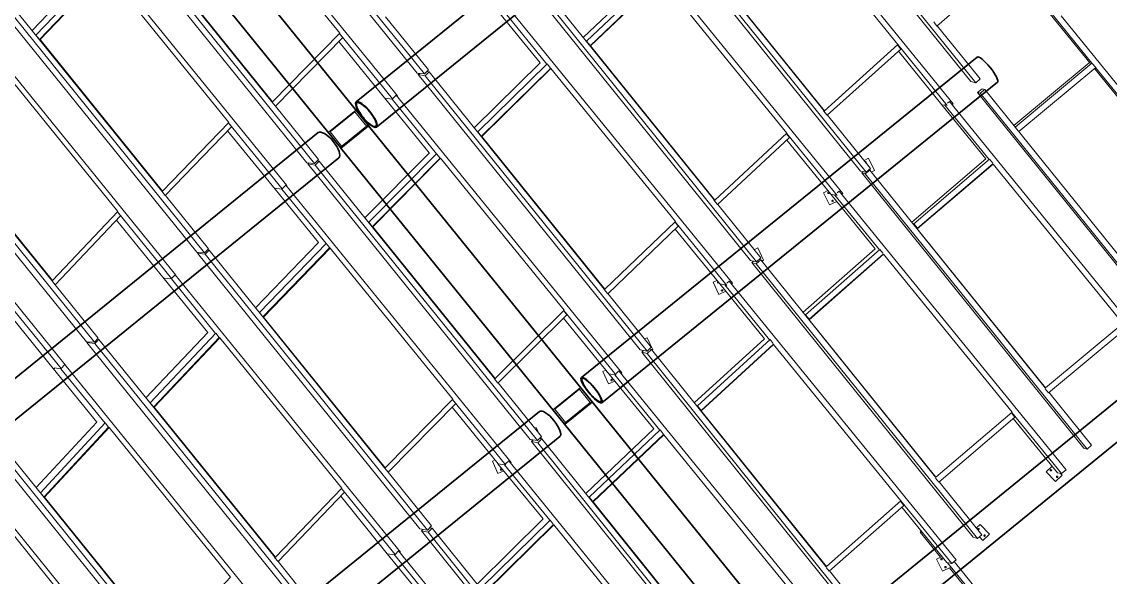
# Model space of a CAD drawing. Header units: millimetres. Extents: x 834681283 to 835686922, y 817551134 to 819407044.
# Drawn here: x 835607370 to 835616546, y 818158171 to 818162853 of the extents above; entities that cross this region are included whole.
import ezdxf

# ---------------------------------------------------------------- set-up
doc = ezdxf.new("R2010")
doc.units = ezdxf.units.MM
doc.header["$LTSCALE"] = 1200
doc.header["$MEASUREMENT"] = 0
doc.linetypes.add('P01-MAGP-P-RF$0$P01_MS_01_N1-FloorPlan-PART2OFUPPERROOFSETTINGOUT$0$BH DASHED2', pattern=[3, 2, -1])
doc.linetypes.add('P01-MAGP-P-RF$0$PHANTOM', pattern=[2.5, 1.25, -0.25, 0.25, -0.25, 0.25, -0.25])
for name, color, linetype, lineweight in [('P01-MAGP-P-RF$0$MMH053__', 253, 'P01-MAGP-P-RF$0$PHANTOM', 40), ('P01-MAGP-P-RF$0$P01_MS_01_N1-FloorPlan-PART2OFUPPERROOFSETTINGOUT$0$S-BEAM', 253, 'Continuous', 35), ('P01-MAGP-P-RF$0$P01_MS_01_N1-FloorPlan-PART2OFUPPERROOFSETTINGOUT$0$S-BEAM-HIDN', 253, 'P01-MAGP-P-RF$0$P01_MS_01_N1-FloorPlan-PART2OFUPPERROOFSETTINGOUT$0$BH DASHED2', 18), ('P01-MAGP-P-RF$0$ROOF MESH HALF TONE$0$A-GENM', 253, 'Continuous', 9), ('P01-MAGP-P-RF$0$ROOF MESH HALF TONE$0$A-GLAZ', 253, 'Continuous', 9)]:
    doc.layers.add(name, color=color, linetype=linetype, lineweight=lineweight)

# ---------------------------------------------------------------- blocks, each defined once
blk = doc.blocks.new('P01-MAGP-P-RF$0$P01_MS_01_N1-FloorPlan-PART2OFUPPERROOFSETTINGOUT$0$Circular Hollow Sections - CHS273x10_PSB97-8463233-PART 2 OF  UPPER ROOF SETTING OUT')
at = {"layer": 'P01-MAGP-P-RF$0$P01_MS_01_N1-FloorPlan-PART2OFUPPERROOFSETTINGOUT$0$S-BEAM'}
for p, q in [((83992, 47469.2), (80483.2, 45012.3)), ((80639.7, 44788.7), (84148.6, 47245.6))]:
    blk.add_line(p, q, dxfattribs=at)
for centre, major_axis, start_param, end_param in [((84070.3, 47357.4), (-78.3, 111.8), 3.141593, 6.283185), ((80561.5, 44900.5), (-78.3, 111.8), 0, 3.141593), ((80561.5, 44900.5), (-72.6, 103.6), 0, 3.141593), ((80561.5, 44900.5), (-78.3, 111.8), 3.141593, 6.283185), ((80561.5, 44900.5), (-72.6, 103.6), 3.141593, 6.283185)]:
    blk.add_ellipse(centre, major_axis=major_axis, ratio=0.284415, start_param=start_param, end_param=end_param, dxfattribs=at)
blk = doc.blocks.new('P01-MAGP-P-RF$0$P01_MS_01_N1-FloorPlan-PART2OFUPPERROOFSETTINGOUT$0$Circular Hollow Sections - CHS273x10_PSB97-8453365-PART 2 OF  UPPER ROOF SETTING OUT')
at = {"layer": 'P01-MAGP-P-RF$0$P01_MS_01_N1-FloorPlan-PART2OFUPPERROOFSETTINGOUT$0$S-BEAM'}
for p, q in [((78426.7, 47234.7), (71416.9, 42326.4)), ((71573.5, 42102.7), (78583.3, 47011.1))]:
    blk.add_line(p, q, dxfattribs=at)
for centre, major_axis, start_param, end_param in [((78505, 47122.9), (-78.3, 111.8), 3.141593, 6.283185), ((71495.2, 42214.6), (-78.3, 111.8), 0, 3.141593), ((71495.2, 42214.6), (-72.6, 103.6), 0, 3.141593), ((71495.2, 42214.6), (-78.3, 111.8), 3.141593, 6.283185), ((71495.2, 42214.6), (-72.6, 103.6), 3.141593, 6.283185)]:
    blk.add_ellipse(centre, major_axis=major_axis, ratio=0.39179, start_param=start_param, end_param=end_param, dxfattribs=at)
blk = doc.blocks.new('P01-MAGP-P-RF$0$P01_MS_01_N1-FloorPlan-PART2OFUPPERROOFSETTINGOUT$0$Circular Hollow Sections - CHS273x10_PSB97-8463194-PART 2 OF  UPPER ROOF SETTING OUT')
at = {"layer": 'P01-MAGP-P-RF$0$P01_MS_01_N1-FloorPlan-PART2OFUPPERROOFSETTINGOUT$0$S-BEAM'}
for p, q in [((85730.7, 45024.4), (82215.2, 42562.8)), ((82371.8, 42339.2), (85887.3, 44800.8))]:
    blk.add_line(p, q, dxfattribs=at)
for centre, major_axis, start_param, end_param in [((85809, 44912.6), (-78.3, 111.8), 3.141593, 6.283185), ((82293.5, 42451), (-78.3, 111.8), 0, 3.141593), ((82293.5, 42451), (-72.6, 103.6), 0, 3.141593), ((82293.5, 42451), (-78.3, 111.8), 3.141593, 6.283185), ((82293.5, 42451), (-72.6, 103.6), 3.141593, 6.283185)]:
    blk.add_ellipse(centre, major_axis=major_axis, ratio=0.228255, start_param=start_param, end_param=end_param, dxfattribs=at)
blk = doc.blocks.new('P01-MAGP-P-RF$0$P01_MS_01_N1-FloorPlan-PART2OFUPPERROOFSETTINGOUT$0$Circular Hollow Sections - CHS273x10_PSB97-8462802-PART 2 OF  UPPER ROOF SETTING OUT')
at = {"layer": 'P01-MAGP-P-RF$0$P01_MS_01_N1-FloorPlan-PART2OFUPPERROOFSETTINGOUT$0$S-BEAM'}
for p, q in [((81842.9, 42302.1), (78372.3, 39872)), ((78528.9, 39648.3), (81999.4, 42078.5))]:
    blk.add_line(p, q, dxfattribs=at)
for centre, major_axis, start_param, end_param in [((81921.2, 42190.3), (-78.3, 111.8), 3.141593, 6.283185), ((78450.6, 39760.1), (-78.3, 111.8), 0, 0.348256), ((78450.6, 39760.1), (-72.6, 103.6), 0, 0.256199), ((78450.6, 39760.1), (-78.3, 111.8), 3.141593, 6.283185), ((78450.6, 39760.1), (-72.6, 103.6), 3.141593, 6.283185), ((78450.6, 39760.1), (-78.3, 111.8), 2.793336, 3.141593), ((78450.6, 39760.1), (-72.6, 103.6), 2.885393, 3.141593)]:
    blk.add_ellipse(centre, major_axis=major_axis, ratio=0.343335, start_param=start_param, end_param=end_param, dxfattribs=at)
at = {"layer": 'P01-MAGP-P-RF$0$P01_MS_01_N1-FloorPlan-PART2OFUPPERROOFSETTINGOUT$0$S-BEAM-HIDN'}
for major_axis, start_param, end_param in [((-78.3, 111.8), 0.348621, 2.792972), ((-72.6, 103.6), 0.256593, 2.885)]:
    blk.add_ellipse((78450.6, 39760.1), major_axis=major_axis, ratio=0.343335, start_param=start_param, end_param=end_param, dxfattribs=at)
blk = doc.blocks.new('P01-MAGP-P-RF$0$P01_MS_01_N1-FloorPlan-PART2OFUPPERROOFSETTINGOUT$0$Circular Hollow Sections - CHS273x10_PSB97-8462841-PART 2 OF  UPPER ROOF SETTING OUT')
at = {"layer": 'P01-MAGP-P-RF$0$P01_MS_01_N1-FloorPlan-PART2OFUPPERROOFSETTINGOUT$0$S-BEAM'}
for p, q in [((80146.7, 44776.8), (76650.4, 42328.6)), ((76807, 42105), (80303.3, 44553.1))]:
    blk.add_line(p, q, dxfattribs=at)
for centre, major_axis, start_param, end_param in [((80225, 44664.9), (-78.3, 111.8), 3.141593, 6.283185), ((76728.7, 42216.8), (-78.3, 111.8), 0, 0.285599), ((76728.7, 42216.8), (-72.6, 103.6), 0, 0.185122), ((76728.7, 42216.8), (-78.3, 111.8), 3.141593, 6.283185), ((76728.7, 42216.8), (-72.6, 103.6), 3.141593, 6.283185), ((76728.7, 42216.8), (-78.3, 111.8), 2.855993, 3.141593), ((76728.7, 42216.8), (-72.6, 103.6), 2.95647, 3.141593)]:
    blk.add_ellipse(centre, major_axis=major_axis, ratio=0.371391, start_param=start_param, end_param=end_param, dxfattribs=at)
at = {"layer": 'P01-MAGP-P-RF$0$P01_MS_01_N1-FloorPlan-PART2OFUPPERROOFSETTINGOUT$0$S-BEAM-HIDN'}
for major_axis, start_param, end_param in [((-78.3, 111.8), 0.285599, 2.855993), ((-72.6, 103.6), 0.185516, 2.956077)]:
    blk.add_ellipse((76728.7, 42216.8), major_axis=major_axis, ratio=0.371391, start_param=start_param, end_param=end_param, dxfattribs=at)
blk = doc.blocks.new('P01-MAGP-P-RF$0$ROOF MESH HALF TONE')
at = {"layer": 'P01-MAGP-P-RF$0$ROOF MESH HALF TONE$0$A-GENM', "lineweight": 5}
for p, q in [((84720.6, 44221.8), (84758.7, 44237.4)), ((84758.7, 44237.4), (84802.1, 44131.6)), ((84802.1, 44131.6), (84774.7, 44120.4)), ((84360, 43974.1), (84398.6, 43989.5)), ((84402.4, 43867.9), (84360, 43974.1)), ((84465.8, 43893.3), (84402.4, 43867.9)), ((83744.4, 43536.3), (83775.1, 43548.4)), ((83775.1, 43548.4), (83816.9, 43442)), ((83816.9, 43442), (83800.1, 43435.4)), ((83379.3, 43287.2), (83412.4, 43299.9)), ((83420.3, 43180.5), (83379.3, 43287.2)), ((83479.9, 43203.4), (83420.3, 43180.5)), ((82768.3, 42850.6), (82791.2, 42859.2)), ((82791.2, 42859.2), (82831.7, 42752.4)), ((82750.7, 42751.2), (82749.6, 42754.1)), ((82831.7, 42752.4), (82825.7, 42750.1)), ((82398.4, 42600.1), (82425.4, 42610.2)), ((82438.4, 42493), (82398.4, 42600.1)), ((82493.7, 42513.7), (82438.4, 42493)), ((81792, 42164.5), (81806.9, 42170.1)), ((81806.9, 42170.1), (81828.3, 42112.5)), ((81766.4, 42060.1), (81763.3, 42068.5)), ((81838.5, 42085.1), (81843.9, 42070.4)), ((81417.4, 41912.9), (81439.7, 41921)), ((81456.7, 41805.5), (81417.4, 41912.9)), ((81507.8, 41824.2), (81456.7, 41805.5)), ((86068, 41497.3), (86121.8, 41542)), ((86141, 41409.4), (86068, 41497.3)), ((86184.1, 41476.7), (86199.7, 41458)), ((86199.7, 41458), (86141, 41409.4)), ((85449.1, 41066.6), (85482.7, 41093.9)), ((85482.7, 41093.9), (85554.7, 41005.1)), ((85495.5, 40957.1), (85469.6, 40989.1)), ((85554.7, 41005.1), (85495.5, 40957.1)), ((85094, 40825.9), (85137.2, 40844.4)), ((85139, 40720.8), (85094, 40825.9)), ((85205.4, 40749.3), (85139, 40720.8))]:
    blk.add_line(p, q, dxfattribs=at)
for centre, start, end in [((84730.7, 44205.3), 322.27369, 112.27369), ((84759.6, 44134.8), 112.27369, 127.27369), ((84759.6, 44134.8), 352.27369, 112.27369), ((84402.4, 43970.5), 111.79456, 291.79456), ((84402.4, 43970.5), 291.79456, 111.79456), ((84430.7, 43899.8), 111.79456, 291.79456), ((84430.7, 43899.8), 291.79456, 111.79456), ((83421.7, 43283.1), 111.02285, 291.02285), ((83421.7, 43283.1), 291.02285, 321.02285), ((83449, 43211.9), 111.02285, 291.02285), ((83449, 43211.9), 291.02285, 111.02285), ((82440.8, 42595.6), 155.47292, 275.47292), ((82467.5, 42524.2), 110.47292, 290.47292), ((82467.5, 42524.2), 290.47292, 110.47292), ((81485.9, 41836.5), 110.09006, 290.09006), ((81485.9, 41836.5), 290.09006, 110.09006), ((86109.5, 41507), 129.68738, 309.68738), ((86109.5, 41507), 309.68738, 129.68738), ((86158.2, 41448.4), 129.68738, 309.68738), ((86158.2, 41448.4), 309.68738, 129.68738), ((85465.1, 41055.1), 129.01962, 309.01962), ((85465.1, 41055.1), 309.01962, 129.01962), ((85513.1, 40995.9), 129.01962, 309.01962), ((85513.1, 40995.9), 309.01962, 129.01962), ((85136.5, 40823.4), 113.2093, 293.2093), ((85136.5, 40823.4), 293.2093, 113.2093), ((85166.5, 40753.4), 113.2093, 293.2093), ((85166.5, 40753.4), 293.2093, 113.2093)]:
    blk.add_arc(centre, 6.35, start, end, dxfattribs=at)
at = {"layer": 'P01-MAGP-P-RF$0$ROOF MESH HALF TONE$0$A-GLAZ', "lineweight": 5}
for p, q in [((79303, 47668.6), (81013.6, 45217.9)), ((81074.4, 45207.8), (79363.8, 47658.5)), ((80833.3, 45038.6), (79103.8, 47501.9)), ((83962.1, 47266.1), (85664.9, 44822)), ((85705.4, 44809.3), (84002.6, 47253.4)), ((85503.9, 44646.4), (83764.5, 47117.8)), ((79775.1, 45064.2), (78420.7, 47003.7)), ((78321.8, 46981.9), (80033.8, 44530.3)), ((80097.2, 44520.5), (78385.3, 46972.2)), ((79437.1, 46952), (80386.6, 45599.6)), ((79849.6, 44350), (78121.7, 46812.2)), ((82982.1, 46578.8), (84684.6, 44134.9)), ((84731, 44121.4), (83028.6, 46565.3)), ((84410.7, 44666.7), (83066.9, 46595.6)), ((84099.6, 46561.4), (85073.5, 45177.7)), ((79780.5, 45063.4), (78836.8, 46414.9)), ((84523, 43956.5), (82784.5, 46427.1)), ((77340.3, 46295.3), (79053.9, 43842.5)), ((79119.5, 43833.1), (77405.9, 46285.9)), ((78796.7, 44377.1), (77441, 46317.7)), ((78356.8, 46311.4), (77799.7, 45804.2)), ((77829.5, 45762.7), (78422.8, 46302.9)), ((78449.2, 46263.9), (77855.9, 45723.7)), ((77861.5, 45722.9), (78454.8, 46263.1)), ((78454.8, 46263.1), (79400.3, 44915.8)), ((78865.7, 43661.6), (77139.5, 46122.6)), ((84415.9, 44663.7), (83454.3, 46044.1)), ((82001.8, 45892.2), (83705.1, 43447.5)), ((83435.3, 43979.8), (82091.2, 45909)), ((83038.1, 45923.2), (82431.1, 45421.2)), ((82457.2, 45387.6), (83091.1, 45911.9)), ((83756.9, 43433.6), (82053.5, 45878.3)), ((83116.5, 45871), (82482.8, 45347)), ((82487.2, 45345.8), (83120.8, 45869.9)), ((83120.8, 45869.9), (84086.1, 44498.2)), ((85412.5, 45309.4), (86081.7, 45816.6)), ((77829.5, 45762.7), (77856.5, 45724.2)), ((77861.5, 45722.9), (77855.9, 45723.7)), ((78802.3, 44376.3), (77861.5, 45722.9)), ((81110.4, 45239.1), (80780.1, 45712.4)), ((82053.2, 45232.3), (81720.6, 45705.1)), ((82109.1, 45219), (81767.2, 45705.1)), ((83540.8, 43267.3), (81804.1, 45736.3)), ((76358.4, 45608.5), (78073.7, 43154.6)), ((77817.8, 43689.8), (76460.5, 45631.5)), ((78141.2, 43145.7), (76425.9, 45599.6)), ((77472.2, 45574.5), (78414.3, 44231.3)), ((80386.6, 45599.6), (79780.5, 45063.4)), ((79801.4, 45024.9), (80407.5, 45561.2)), ((80735, 45016), (80373.4, 45531)), ((80407.5, 45561.2), (80382.9, 45596.3)), ((80790.7, 45017.3), (80383.6, 45597)), ((77881.6, 42973.4), (76157.3, 45433.2)), ((86315.9, 45423), (86676.7, 44909.4)), ((82453.9, 45388.3), (82457.2, 45387.6)), ((82457.2, 45387.6), (82484.7, 45348.5)), ((82484.7, 45348.5), (82481.2, 45349.2)), ((82487.2, 45345.8), (82482.8, 45347)), ((83440.8, 43977.1), (82487.2, 45345.8)), ((85387.4, 45345.3), (85412.5, 45309.4)), ((86333.9, 45419.2), (86693.7, 44906.9)), ((81074.4, 45207.8), (81110.4, 45239.1)), ((85744.4, 44839.3), (85415.4, 45311.6)), ((88024.7, 43098.5), (86463.3, 45321.6)), ((81013.6, 45217.9), (81074.4, 45207.8)), ((81021.1, 45206), (81031.7, 45214.9)), ((81021.1, 45206), (82726.2, 42759.8)), ((81077.5, 45192), (81021.1, 45206)), ((81114.4, 45223.2), (81077.5, 45192)), ((82782.6, 42745.9), (81077.5, 45192)), ((81097, 45227.5), (81114.4, 45223.2)), ((82459.8, 43293.1), (81114.4, 45223.2)), ((82053.4, 45232.3), (81460.4, 44726.8)), ((81488.4, 44690), (82110.8, 45220.5)), ((82136.4, 45180.3), (81514, 44649.9)), ((81518.8, 44648.7), (82141.2, 45179.1)), ((82138, 45181.6), (82110.8, 45220.5)), ((82136.4, 45180.3), (82138, 45181.6)), ((82136.4, 45180.3), (82141.2, 45179.1)), ((82141.2, 45179.1), (83098.1, 43818.6)), ((85073.5, 45177.7), (84415.9, 44663.7)), ((85094.9, 45137.5), (85069.2, 45174.3)), ((85451.3, 44636.3), (85071.4, 45176.1)), ((79774.3, 45063.5), (79801.4, 45024.9)), ((79780.5, 45063.4), (79775.1, 45064.2)), ((84437.1, 44623.3), (85094.9, 45137.5)), ((85408.3, 44645), (85073.5, 45120.7)), ((77823.6, 43689.1), (76885, 45031.8)), ((80132.7, 44552.1), (79802.1, 45025.5)), ((80787.1, 45014.2), (80727.6, 45026.5)), ((81068.4, 44541.7), (80735.1, 45016)), ((80823.3, 45045.6), (80787.1, 45014.2)), ((81128.3, 44528.7), (80787.1, 45014.2)), ((82557.7, 42578.4), (80823.3, 45045.6)), ((80830.2, 45035.8), (80833.3, 45038.6)), ((79400.3, 44915.8), (78802.3, 44376.3)), ((78823.1, 44338.1), (79421, 44877.6)), ((79421, 44877.6), (79396.6, 44912.5)), ((79809.1, 44326.1), (79397.2, 44913)), ((86671, 44910.1), (86000.9, 44426.9)), ((86009.9, 44413.9), (86694, 44907.2)), ((86693.5, 44907.2), (86671, 44910.1)), ((86722.5, 44866.5), (86694, 44907.2)), ((79749.3, 44327), (79385.5, 44845.5)), ((85664.9, 44822), (85705.4, 44809.3)), ((85705.4, 44809.3), (85744.4, 44839.3)), ((86722.5, 44866.5), (86038.4, 44373.2)), ((86712.1, 44859), (87166, 44212.7)), ((86712.1, 44859), (87166.1, 44212.6)), ((86722.2, 44866.3), (88010.7, 43031.8)), ((81485.7, 44690.5), (81488.4, 44690)), ((81488.4, 44690), (81515.6, 44651.2)), ((85715.2, 44727.2), (85755.7, 44756.1)), ((85735.7, 44719.7), (85715.2, 44727.2)), ((85715.2, 44727.2), (86802.8, 43169.3)), ((85776.2, 44748.7), (85735.7, 44719.7)), ((87300.3, 42478.5), (85735.7, 44719.7)), ((85755.7, 44756.1), (85776.2, 44748.7)), ((85776.2, 44748.7), (87031.9, 42950)), ((81515.6, 44651.2), (81512.8, 44651.7)), ((81518.8, 44648.7), (81514, 44649.9)), ((82465.5, 43290.6), (81518.8, 44648.7)), ((84409.5, 44662.8), (84412, 44664.8)), ((84409.5, 44662.8), (84437.1, 44623.3)), ((84410.7, 44666.6), (84412, 44664.8)), ((84415.9, 44663.7), (84412, 44664.8)), ((84769.4, 44151.8), (84439.6, 44625.2)), ((85745.8, 44164.7), (85407.9, 44645.1)), ((85432.8, 44638.4), (85407.9, 44645.1)), ((85444.1, 44646.6), (85432.8, 44638.4)), ((85772.2, 44155.9), (85432.8, 44638.4)), ((85472.9, 44667.7), (85455.6, 44655)), ((87211.5, 42196), (85472.9, 44667.7)), ((85493.6, 44638.3), (85503.9, 44646.4)), ((80033.8, 44530.3), (80097.2, 44520.5)), ((80040.2, 44519.9), (80049.4, 44527.9)), ((80040.2, 44519.9), (81747.5, 42072.1)), ((80100.5, 44506.3), (80040.2, 44519.9)), ((80097.2, 44520.5), (80132.7, 44552.1)), ((80136.8, 44537.7), (80100.5, 44506.3)), ((81807.8, 42058.4), (80100.5, 44506.3)), ((80120.7, 44541.4), (80136.8, 44537.7)), ((81484.6, 42605.3), (80136.8, 44537.7)), ((81068.6, 44541.7), (80488.5, 44033.4)), ((80518, 43993.7), (81129.7, 44529.8)), ((81156.7, 44491.2), (81129.7, 44529.8)), ((81155.4, 44490.1), (80543.8, 43954.1)), ((80549, 43953), (81160.6, 44489)), ((81155.4, 44490.1), (81160.6, 44489)), ((81155.5, 44490.2), (81156.7, 44491.2)), ((81160.6, 44489), (82110.1, 43138.2)), ((84086.1, 44498.2), (83440.8, 43977.1)), ((83461.8, 43937.4), (84107.2, 44458.7)), ((84107.2, 44458.7), (84081.9, 44494.9)), ((84421.5, 43956.9), (84082.5, 44438.7)), ((84472.3, 43944.3), (84083.8, 44496.4)), ((78796.1, 44376.6), (78823.1, 44338.1)), ((78802.3, 44376.3), (78796.7, 44377.1)), ((79154.6, 43864.9), (78823.6, 44338.6)), ((79806.2, 44323.6), (79745.8, 44335.4)), ((79749.3, 44327), (79752.5, 44326.6)), ((80083.6, 43851.6), (79749.6, 44327)), ((79841.9, 44355.4), (79806.2, 44323.6)), ((80146.9, 43838.7), (79806.2, 44323.6)), ((81574.2, 41889.7), (79841.9, 44355.4)), ((79847.2, 44347.8), (79849.6, 44350)), ((78414.3, 44231.3), (77823.6, 43689.1)), ((77844.2, 43651.1), (78435, 44193.2)), ((78763.9, 43638.2), (78398.2, 44159.5)), ((78435, 44193.2), (78410.7, 44227.9)), ((78827.1, 43635.3), (78411.1, 44228.3)), ((84731, 44121.4), (84769.4, 44151.8)), ((84755, 44140.4), (84762.9, 44137.3)), ((85746.4, 44164.9), (85084.3, 43676.2)), ((85100.9, 43660.4), (85776.8, 44159.3)), ((85800.8, 44124.9), (85776.8, 44159.3)), ((84684.6, 44134.9), (84731, 44121.4)), ((84695.1, 44118.8), (84707.9, 44128.1)), ((84695.1, 44118.8), (86398.7, 41674.6)), ((84722.8, 44108), (84695.1, 44118.8)), ((84762.9, 44137.3), (84722.8, 44108)), ((86426.4, 41663.9), (84722.8, 44108)), ((86110.2, 42204.2), (84762.9, 44137.3)), ((85127.7, 43616.4), (85802.8, 44114.8)), ((85129.2, 43619.9), (85802.2, 44116.7)), ((85800.6, 44115.5), (85802.8, 44114.8)), ((85802.8, 44114.8), (86799.5, 42697.9)), ((80518, 43993.7), (80545, 43955.2)), ((80549, 43953), (80543.8, 43954.1)), ((83434.4, 43976.5), (83461.8, 43937.4)), ((83435.4, 43979.8), (83436.4, 43978.2)), ((83440.8, 43977.1), (83436.4, 43978.2)), ((84761.7, 43473.2), (84420.9, 43957.1)), ((84454.3, 43948), (84420.9, 43957.1)), ((84464.4, 43955.5), (84454.3, 43948)), ((84493.8, 43977.6), (84475.8, 43964.1)), ((86236.8, 41502.8), (84493.8, 43977.6)), ((84513.9, 43949.1), (84523, 43956.5)), ((79119.5, 43833.1), (79154.6, 43864.9)), ((81489.7, 42604.1), (80549, 43953)), ((83794.5, 43464.3), (83463.8, 43939)), ((84796.5, 43462.1), (84454.3, 43948)), ((79053.9, 43842.5), (79119.5, 43833.1)), ((79059.2, 43833.7), (79067, 43840.6)), ((79059.2, 43833.7), (80768.4, 41384.4)), ((79122.8, 43820.4), (79059.2, 43833.7)), ((79158.4, 43852.2), (79122.8, 43820.4)), ((80832, 41371.1), (79122.8, 43820.4)), ((79143.9, 43855.2), (79158.4, 43852.2)), ((80507.7, 41918.6), (79158.4, 43852.2)), ((80083.7, 43851.6), (79515.6, 43341)), ((79546, 43298.8), (80147.9, 43839.7)), ((80173.8, 43800.5), (79572, 43259.6)), ((79577.4, 43258.5), (80179.2, 43799.4)), ((80174.8, 43801.3), (80147.9, 43839.7)), ((80173.8, 43800.5), (80174.8, 43801.3)), ((80173.8, 43800.5), (80179.2, 43799.4)), ((80179.2, 43799.4), (81122.4, 42456.9)), ((83098.1, 43818.6), (82465.5, 43290.6)), ((82486.3, 43251.5), (83119, 43779.6)), ((83119, 43779.6), (83094.1, 43815.2)), ((83492.3, 43252.5), (83095.6, 43816.5)), ((77817.4, 43689.4), (77844.2, 43651.1)), ((77823.6, 43689.1), (77817.8, 43689.8)), ((83434.9, 43268), (83091.3, 43756.5)), ((78175.8, 43177.6), (77844.6, 43651.4)), ((78763.9, 43638.2), (78770.5, 43637.3)), ((79098.8, 43161.7), (78764.3, 43638.1)), ((78825, 43633.3), (78764.8, 43644.3)), ((79164.9, 43149.3), (78825, 43633.3)), ((78860, 43665.4), (78827.1, 43635.3)), ((80590.5, 41201.1), (78860, 43665.4)), ((85094.5, 43661.6), (85100.9, 43660.4)), ((85100.9, 43660.4), (85129.2, 43619.9)), ((85129.2, 43619.9), (85122.6, 43621.2)), ((85129.2, 43620), (85125.4, 43617.1)), ((85127.7, 43616.4), (85125.4, 43617.1)), ((86112.5, 42203.5), (85127.7, 43616.4)), ((77845, 42944.6), (77425.7, 43542.7)), ((77778.7, 42949.6), (77411.9, 43472.8)), ((83705.1, 43447.5), (83756.9, 43433.6)), ((83716.8, 43429.8), (83731.1, 43440.5)), ((83716.8, 43429.8), (85416, 40988.8)), ((83752.8, 43416.9), (83716.8, 43429.8)), ((83792.3, 43446.5), (83752.8, 43416.9)), ((85452.1, 40975.9), (83752.8, 43416.9)), ((83756.9, 43433.6), (83794.5, 43464.3)), ((83778.7, 43451.4), (83792.3, 43446.5)), ((85135.6, 41516.9), (83792.3, 43446.5)), ((84762.2, 43473.4), (84116.6, 42980.7)), ((84137, 42958.8), (84800.7, 43465.3)), ((84164.5, 42915.2), (84827.6, 43421.2)), ((84165.1, 42918.8), (84826.1, 43423.2)), ((84824.8, 43430.8), (84800.7, 43465.3)), ((84824.6, 43422.1), (84827.6, 43421.2)), ((84827.6, 43421.2), (85816.3, 42017.3)), ((79546, 43298.8), (79572.9, 43260.4)), ((79577.4, 43258.5), (79572, 43259.6)), ((80513.2, 41917.5), (79577.4, 43258.5)), ((82459.1, 43290.4), (82486.3, 43251.5)), ((82459.9, 43293), (82460.7, 43291.8)), ((82465.5, 43290.6), (82460.7, 43291.8)), ((82819.5, 42777.1), (82487.9, 43252.8)), ((83777.5, 42781.1), (83434.2, 43268.2)), ((83475.6, 43257), (83434.2, 43268.2)), ((83484.2, 43263.6), (83475.6, 43257)), ((83820.2, 42768), (83475.6, 43257)), ((83514.3, 43287.1), (83494.2, 43271.5)), ((85260.1, 40810.3), (83514.3, 43287.1)), ((83532.9, 43260.7), (83540.8, 43267.3)), ((78073.7, 43154.6), (78141.2, 43145.7)), ((78077.9, 43147.3), (78084.4, 43153.2)), ((78077.9, 43147.3), (79789.1, 40696.6)), ((78144.3, 43134.5), (78077.9, 43147.3)), ((78141.2, 43145.7), (78175.8, 43177.6)), ((78179.4, 43166.6), (78144.3, 43134.5)), ((79855.4, 40683.8), (78144.3, 43134.5)), ((78166.5, 43169), (78179.4, 43166.6)), ((79530.2, 41231.9), (78179.4, 43166.6)), ((79098.9, 43161.7), (78540.8, 42648.9)), ((78572.6, 42605), (79165.7, 43150)), ((79192.4, 43111.9), (79165.7, 43150)), ((82110.1, 43138.2), (81489.7, 42604.1)), ((82130.8, 43099.8), (82106.2, 43134.9)), ((82510, 42563.2), (82107.4, 43135.9)), ((79191.7, 43111.2), (78598.5, 42566.2)), ((78604.2, 42565.1), (79197.3, 43110.1)), ((79191.7, 43111.2), (79192.4, 43111.9)), ((79191.7, 43111.2), (79197.3, 43110.1)), ((79197.3, 43110.1), (80135.1, 41774.6)), ((81510.3, 42565.6), (82130.8, 43099.8)), ((82448.8, 42578.1), (82100.5, 43073.6)), ((77778.7, 42949.6), (77790.9, 42948.1)), ((78114.2, 42472.2), (77779.2, 42949.5)), ((77843.5, 42943.3), (77786.3, 42953.1)), ((77878.1, 42975.5), (77845, 42944.6)), ((79606.5, 40512.7), (77878.1, 42975.5)), ((84130.9, 42960.1), (84137, 42958.8)), ((84137, 42958.8), (84165.1, 42918.8)), ((78182.5, 42460.2), (77843.5, 42943.3)), ((84165.1, 42918.8), (84158.8, 42920.1)), ((84165.1, 42918.8), (84161.5, 42916.1)), ((84164.5, 42915.2), (84161.5, 42916.1)), ((85138.6, 41515.9), (84164.5, 42915.2)), ((82782.6, 42745.9), (82819.5, 42777.1)), ((82802.9, 42763.1), (82820.8, 42757.1)), ((83778, 42781.2), (83150.2, 42283.5)), ((83174.2, 42255.8), (83824, 42771)), ((83848.2, 42736.4), (83824, 42771)), ((82726.2, 42759.8), (82782.6, 42745.9)), ((82738.3, 42741.6), (82753.2, 42753.2)), ((82738.3, 42741.6), (84434.7, 40302.7)), ((82782.1, 42727), (82738.3, 42741.6)), ((82820.8, 42757.1), (82782.1, 42727)), ((84478.5, 40288.1), (82782.1, 42727)), ((84161.1, 40830.3), (82820.8, 42757.1)), ((83201.9, 42216.2), (83849.4, 42729.5)), ((83202.4, 42212.7), (83851.7, 42727.4)), ((83848.1, 42728.5), (83851.7, 42727.4)), ((83851.7, 42727.4), (84830.4, 41339)), ((86799.5, 42697.9), (86112.5, 42203.5)), ((78572.6, 42605), (78599.3, 42566.9)), ((81483.3, 42604.2), (81510.3, 42565.6)), ((81489.7, 42604.1), (81484.6, 42605.3)), ((82793.5, 42088.5), (82448.2, 42578.3)), ((82496.9, 42565.4), (82448.2, 42578.3)), ((82534.7, 42596.1), (82511.2, 42577)), ((84281.4, 40118.8), (82534.7, 42596.1)), ((82551.2, 42572.8), (82557.7, 42578.4)), ((86134, 42160.5), (86821.7, 42655.5)), ((78604.2, 42565.1), (78598.5, 42566.2)), ((79535.8, 41230.8), (78604.2, 42565.1)), ((81844, 42089.9), (81511.6, 42566.6)), ((82504.1, 42571.2), (82496.9, 42565.4)), ((82843.3, 42074), (82496.9, 42565.4)), ((77096.3, 42460.9), (78809.5, 40008.7)), ((78878, 39996.4), (77164.9, 42448.6)), ((78551.9, 40544.9), (77199.5, 42480.8)), ((78114.3, 42472.2), (77564.9, 41957.8)), ((77597.5, 41912.3), (78183.2, 42460.7)), ((78209.2, 42422.2), (77623.5, 41873.8)), ((77629.4, 41872.8), (78215.1, 42421.1)), ((78209.8, 42422.7), (78183.2, 42460.7)), ((78209.2, 42422.2), (78209.8, 42422.7)), ((78209.2, 42422.2), (78215.1, 42421.1)), ((78215.1, 42421.1), (79148.3, 41091.3)), ((81122.4, 42456.9), (80513.2, 41917.5)), ((80533.6, 41879.4), (81142.9, 42418.8)), ((81142.9, 42418.8), (81118.6, 42453.5)), ((81529.2, 41871.2), (81119.5, 42454.4)), ((81463.7, 41887.2), (81110.4, 42390.1)), ((78622.4, 39824.5), (76896.1, 42285.8)), ((83168.6, 42257.1), (83174.2, 42255.8)), ((83174.2, 42255.8), (83201.9, 42216.2)), ((83201.9, 42216.2), (83196.1, 42217.5)), ((83201.9, 42216.3), (83198.7, 42213.8)), ((83202.4, 42212.7), (83198.7, 42213.8)), ((84164.7, 40829.2), (83202.4, 42212.7)), ((86109.9, 42194.9), (86134, 42160.5)), ((86112.5, 42203.5), (86110.2, 42204.3)), ((86466.5, 41693.1), (86138.5, 42163.7)), ((81747.5, 42072.1), (81807.8, 42058.4)), ((81759.2, 42054.3), (81773.8, 42066.1)), ((81759.2, 42054.3), (83454.8, 39616)), ((81809.9, 42038.4), (81759.2, 42054.3)), ((81807.8, 42058.4), (81844, 42089.9)), ((81847.8, 42069.1), (81809.9, 42038.4)), ((83505.5, 39600.2), (81809.9, 42038.4)), ((81827.4, 42075.5), (81847.8, 42069.1)), ((83186.4, 40144.2), (81847.8, 42069.1)), ((82793.9, 42088.6), (82184.2, 41585.5)), ((82211.2, 41552.4), (82846.5, 42076.6)), ((82238.6, 41513.3), (82873.9, 42037.5)), ((82240.2, 41509.8), (82875.1, 42033.7)), ((82870.9, 42041.8), (82846.5, 42076.6)), ((82870.8, 42035), (82875.1, 42033.7)), ((82875.1, 42033.7), (83842.2, 40662.1)), ((85816.3, 42017.3), (85138.6, 41515.9)), ((85159.5, 41473.7), (85837.9, 41975.5)), ((85837.9, 41975.5), (85811.2, 42013.5)), ((86197.3, 41473.2), (85815.5, 42015.2)), ((86163.9, 41482.3), (85823.8, 41965.1)), ((77597.5, 41912.3), (77624.1, 41874.3)), ((77629.4, 41872.8), (77623.5, 41873.8)), ((78557.8, 40543.9), (77629.4, 41872.8)), ((80506.7, 41917.8), (80533.6, 41879.4)), ((80513.2, 41917.5), (80507.7, 41918.6)), ((80867.6, 41402.9), (80534.5, 41880.3)), ((81809.6, 41396), (81463.3, 41887.4)), ((81518.3, 41873.2), (81463.3, 41887.4)), ((81524.3, 41878.2), (81518.3, 41873.2)), ((81865.5, 41380.6), (81518.3, 41873.2)), ((81555.3, 41904.4), (81527.6, 41881)), ((83300.3, 39428.5), (81555.3, 41904.4)), ((81569, 41885), (81574.2, 41889.7)), ((80135.1, 41774.6), (79535.8, 41230.8)), ((80155.4, 41736.9), (80131.4, 41771.2)), ((80544.5, 41184.6), (80132.1, 41771.9)), ((77232.7, 41732.2), (78162.4, 40406.7)), ((79556.1, 41193), (80155.4, 41736.9)), ((80479.4, 41195.7), (80121.2, 41705.8)), ((86398.7, 41674.6), (86426.4, 41663.9)), ((86426.4, 41663.9), (86466.5, 41693.1)), ((82206.4, 41553.5), (82211.2, 41552.4)), ((82211.2, 41552.4), (82238.6, 41513.3)), ((82238.6, 41513.3), (82233.6, 41514.4)), ((82238.6, 41513.3), (82235.9, 41511.1)), ((82240.2, 41509.8), (82235.9, 41511.1)), ((83190.6, 40143), (82240.2, 41509.8)), ((85135.4, 41508.2), (85159.5, 41473.7)), ((85138.6, 41515.9), (85135.6, 41516.9)), ((85491.6, 41005.6), (85163.6, 41476.7)), ((86163.9, 41482.3), (86197.3, 41473.2)), ((86197.3, 41473.2), (86236.8, 41502.8)), ((80832, 41371.1), (80867.6, 41402.9)), ((80851.8, 41388.8), (80872.8, 41382.7)), ((81809.9, 41396.1), (81217.2, 40887.5)), ((80768.4, 41384.4), (80832, 41371.1)), ((80779.1, 41368), (80792.6, 41379.3)), ((80779.1, 41368), (82476.1, 38928.5)), ((80835.8, 41351.4), (80779.1, 41368)), ((80872.8, 41382.7), (80835.8, 41351.4)), ((82532.8, 38911.9), (80835.8, 41351.4)), ((82211.4, 39458.4), (80872.8, 41382.7)), ((81246.9, 40849.7), (81868.1, 41382.7)), ((81892.7, 41341.9), (81271.8, 40809.1)), ((81276.6, 40807.8), (81897.5, 41340.6)), ((81892.8, 41347.4), (81868.1, 41382.7)), ((81892.7, 41341.9), (81897.5, 41340.6)), ((81897.5, 41340.6), (82852.5, 39985.7)), ((84830.4, 41339), (84164.7, 40829.2)), ((84185.1, 40787.8), (84851.3, 41298)), ((84851.3, 41298), (84825.3, 41335.1)), ((85221.4, 40780.2), (84828.7, 41337.3)), ((79529.4, 41231.2), (79556.1, 41193)), ((79535.8, 41230.8), (79530.2, 41231.9)), ((80575.9, 41212.5), (80544.3, 41184.8)), ((82317.3, 38739.5), (80575.9, 41212.5)), ((85180, 40791.4), (84832.8, 41283.9)), ((79890.5, 40715.8), (79556.8, 41193.7)), ((80825.6, 40703.9), (80479.3, 41195.7)), ((80539.7, 41180.8), (80479.3, 41195.7)), ((80544.3, 41184.8), (80539.7, 41180.8)), ((80886.6, 40688.1), (80539.7, 41180.8)), ((80586.5, 41197.4), (80590.5, 41201.1)), ((79148.3, 41091.3), (78557.8, 40543.9)), ((84974.8, 41063.8), (84983.6, 41070.1)), ((84989.2, 41062.1), (84974.8, 41063.8)), ((84974.8, 41063.8), (85130.8, 40841.7)), ((85416, 40988.8), (85452.1, 40975.9)), ((85452.1, 40975.9), (85491.6, 41005.6)), ((84160.9, 40822.4), (84185.1, 40787.8)), ((84164.7, 40829.2), (84161.1, 40830.3)), ((84517.2, 40318.3), (84188.7, 40790.6)), ((85180, 40791.4), (85221.4, 40780.2)), ((85185.1, 40790), (85399.6, 40484.6)), ((85197.9, 40746.1), (85380.6, 40486)), ((85221.4, 40780.2), (85260.1, 40810.3)), ((86549.4, 38934), (85241.7, 40795.9))]:
    blk.add_line(p, q, dxfattribs=at)
blk = doc.blocks.new('P01-MAGP-P-RF')
at = {"layer": 'P01-MAGP-P-RF$0$P01_MS_01_N1-FloorPlan-PART2OFUPPERROOFSETTINGOUT$0$S-BEAM'}
for p, q in [((835304309.7, 818141240.2), (835300534.2, 818145902.7)), ((835304076.5, 818141051.4), (835300301, 818145714)), ((835304309.7, 818141240.2), (835304076.5, 818141051.4)), ((835304080.2, 818141046.8), (835304313.4, 818141235.6)), ((835304297.6, 818141229.7), (835304089.3, 818141061.1)), ((835304313.4, 818141235.6), (835304309.7, 818141240.2)), ((835306198.8, 818138907.3), (835304313.4, 818141235.6)), ((835304080.2, 818141046.8), (835304076.5, 818141051.4)), ((835305965.6, 818138718.5), (835304080.2, 818141046.8)), ((835311887.1, 818139947.8), (835307979.4, 818136768.9)), ((835308151.7, 818136557.2), (835311777.5, 818139506.7)), ((835308072.8, 818136593), (835306198.8, 818138907.3)), ((835307839.7, 818136404.2), (835305965.6, 818138718.5))]:
    blk.add_line(p, q, dxfattribs=at)
at = {"layer": 'P01-MAGP-P-RF$0$P01_MS_01_N1-FloorPlan-PART2OFUPPERROOFSETTINGOUT$0$S-BEAM-HIDN'}
for p, q in [((835304207.2, 818141366.7), (835303974.1, 818141177.9)), ((835303989.9, 818141183.8), (835304198.2, 818141352.4)), ((835304198.2, 818141352.4), (835304297.6, 818141229.7)), ((835304089.3, 818141061.1), (835303989.9, 818141183.8)), ((835306099.9, 818139029.4), (835305866.7, 818138840.6)), ((835305882.3, 818138846.9), (835306090.5, 818139015.5)), ((835306090.5, 818139015.5), (835306181.1, 818138903.6)), ((835305963.5, 818138721.1), (835306196.7, 818138909.9)), ((835306200.8, 818138904.7), (835305967.7, 818138715.9)), ((835306181.1, 818138903.6), (835305972.9, 818138735)), ((835305972.9, 818138735), (835305882.3, 818138846.9))]:
    blk.add_line(p, q, dxfattribs=at)
at = {"layer": 'P01-MAGP-P-RF$0$MMH053__', "rotation": 3.998948738169357}
blk.add_blockref('P01-MAGP-P-RF$0$ROOF MESH HALF TONE', (835227060.7, 818090920.1), dxfattribs=at)
at = {"layer": 'P01-MAGP-P-RF$0$P01_MS_01_N1-FloorPlan-PART2OFUPPERROOFSETTINGOUT$0$S-BEAM', "rotation": 3.998948738169357}
for name in ['P01-MAGP-P-RF$0$P01_MS_01_N1-FloorPlan-PART2OFUPPERROOFSETTINGOUT$0$Circular Hollow Sections - CHS273x10_PSB97-8463233-PART 2 OF  UPPER ROOF SETTING OUT', 'P01-MAGP-P-RF$0$P01_MS_01_N1-FloorPlan-PART2OFUPPERROOFSETTINGOUT$0$Circular Hollow Sections - CHS273x10_PSB97-8453365-PART 2 OF  UPPER ROOF SETTING OUT', 'P01-MAGP-P-RF$0$P01_MS_01_N1-FloorPlan-PART2OFUPPERROOFSETTINGOUT$0$Circular Hollow Sections - CHS273x10_PSB97-8463194-PART 2 OF  UPPER ROOF SETTING OUT']:
    blk.add_blockref(name, (835227060.7, 818090920.1), dxfattribs=at)
at = {"layer": 'P01-MAGP-P-RF$0$P01_MS_01_N1-FloorPlan-PART2OFUPPERROOFSETTINGOUT$0$S-BEAM', "linetype": 'P01-MAGP-P-RF$0$P01_MS_01_N1-FloorPlan-PART2OFUPPERROOFSETTINGOUT$0$BH DASHED2', "lineweight": 18, "rotation": 3.998948738169357}
for name in ['P01-MAGP-P-RF$0$P01_MS_01_N1-FloorPlan-PART2OFUPPERROOFSETTINGOUT$0$Circular Hollow Sections - CHS273x10_PSB97-8462841-PART 2 OF  UPPER ROOF SETTING OUT', 'P01-MAGP-P-RF$0$P01_MS_01_N1-FloorPlan-PART2OFUPPERROOFSETTINGOUT$0$Circular Hollow Sections - CHS273x10_PSB97-8462802-PART 2 OF  UPPER ROOF SETTING OUT']:
    blk.add_blockref(name, (835227060.7, 818090920.1), dxfattribs=at)

msp = doc.modelspace()

# ---------------------------------------------------------------- block references
msp.add_blockref('P01-MAGP-P-RF', (305980.4, 20741.3))

doc.saveas('drawing.dxf')
